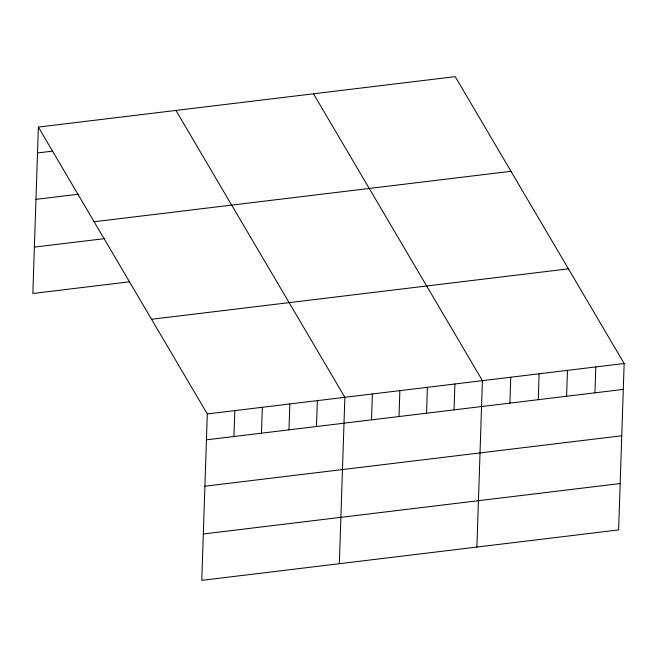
<?xml version="1.0" encoding="UTF-8"?>
<svg xmlns="http://www.w3.org/2000/svg" width="657" height="657" viewBox="0 0 657 657"><rect width="100%" height="100%" fill="white"/><g stroke="black" fill="none" stroke-linecap="round" stroke-linejoin="round"><path stroke-width="0.99" d="M38.369 127.08L207.3 413.943L201.773 580.353L618.631 529.92L624.15 363.502L455.227 76.647L38.369 127.08L32.85 293.498L129.651 281.779M233.949 436.503L234.812 410.617M261.461 433.177L262.324 407.283M288.973 429.85L289.836 403.956M316.485 426.516L317.347 400.63M339.341 563.714L344.859 397.296L175.928 110.442M371.509 419.864L372.371 393.97M399.021 416.53L399.883 390.636M426.533 413.204L427.395 387.31M454.053 409.878L454.907 383.984M476.9 547.067L482.419 380.649L313.496 93.795M509.906 403.119L510.768 377.225M538.255 399.686L539.11 373.792M566.597 396.253L567.459 370.367M594.946 392.829L595.8 366.935M37.515 152.974L52.798 151.126M35.971 199.35L78.766 194.168M94.115 221.746L510.965 171.305M34.386 247.122L104.701 238.614M151.553 319.277L568.404 268.844M207.3 413.943L624.15 363.502M206.438 439.837L623.288 389.396M204.902 486.205L621.752 435.772M203.317 533.985L620.167 483.544"/></g></svg>
